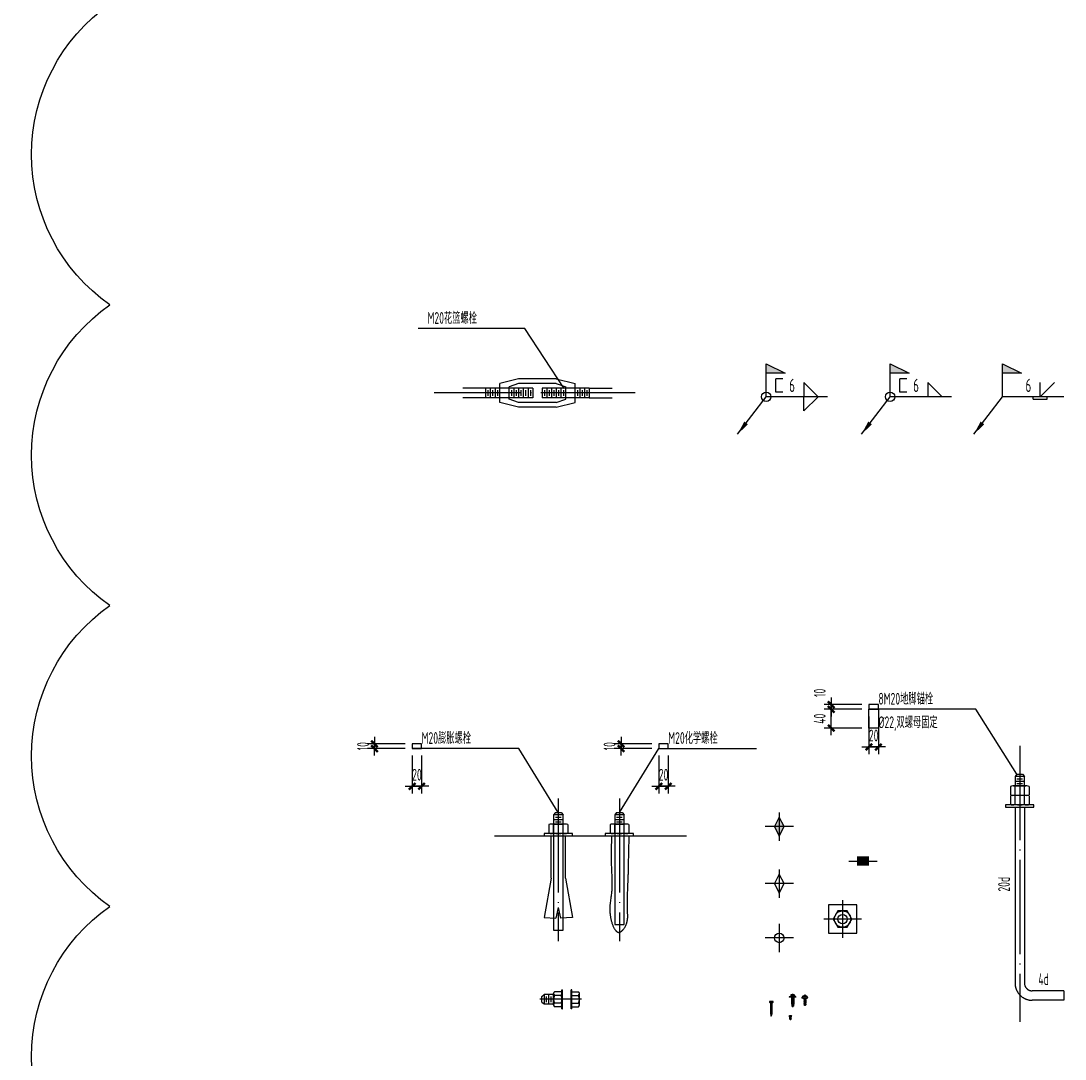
# Model space of a CAD drawing. Extents: x -469675 to 2400000, y -476501 to 2085364.
# Drawn here: x -66789 to -64573, y 26059 to 28262 of the extents above; entities that cross this region are included whole.
import ezdxf
from ezdxf.enums import TextEntityAlignment as Align

# ---------------------------------------------------------------- set-up
doc = ezdxf.new("R2010")
doc.units = 0
doc.header["$LTSCALE"] = 1000
doc.header["$MEASUREMENT"] = 0
for name, pattern in [('DASH', [0.35, 0.25, -0.1]), ('DOTE', [2.42, 2, -0.2, 0.02, -0.2]), ('HIDDEN', [0.375, 0.25, -0.125])]:
    doc.linetypes.add(name, pattern=pattern)
doc.layers.get('0').update_dxf_attribs({"linetype": 'CONTINUOUS', "lineweight": 20})
doc.layers.get('Defpoints').update_dxf_attribs({"linetype": 'CONTINUOUS'})
for name, color, linetype in [('C-DETAIL_STEEL_BOLT', 2, 'CONTINUOUS'), ('C-DETAIL_STEEL_BOLT_AXIS', 1, 'DOTE'), ('C-DETAIL_STEEL_PL', 4, 'CONTINUOUS'), ('C-DETAIL_STEEL_TEXT', 7, 'CONTINUOUS')]:
    doc.layers.add(name, color=color, linetype=linetype)
doc.layers.add('C-注释', color=30, linetype='CONTINUOUS', plot=False)
doc.styles.add('DIM_FONT', font='gbxwxt.shx', dxfattribs={"width": 0.7, "bigfont": 'gbhzfs.shx'})
doc.styles.add('GBSTYLE', font='gbxwxt.shx', dxfattribs={"width": 0.7, "bigfont": 'gbhzfs.shx'})
doc.dimstyles.new('LEADER10', dxfattribs={"dimscale": 0.1, "dimtxt": 280, "dimasz": 300, "dimexe": 150, "dimexo": 150, "dimgap": 120, "dimtad": 1, "dimdec": 0, "dimzin": 0, "dimdsep": 46, "dimtxsty": 'DIM_FONT', "dimcen": 0.09, "dimclrd": 3, "dimclre": 3, "dimclrt": 7, "dimazin": 0, "dimtfac": 1, "dimtdec": 0, "dimtix": 1, "dimtmove": 2, "dimatfit": 3, "dimfxl": 0, "dimtolj": 1, "dimtzin": 0, "dimarcsym": 0})
doc.dimstyles.new('XB DIMN10', dxfattribs={"dimscale": 0.1, "dimtxt": 250, "dimasz": 1, "dimexe": 150, "dimexo": 150, "dimgap": 120, "dimtad": 1, "dimdec": 0, "dimzin": 0, "dimdsep": 46, "dimtxsty": 'DIM_FONT', "dimblk": '_dimx', "dimcen": 0.09, "dimclrd": 3, "dimclre": 3, "dimclrt": 7, "dimazin": 0, "dimtfac": 1, "dimtdec": 0, "dimtix": 1, "dimtmove": 2, "dimatfit": 3, "dimldrblk": '_dimx', "dimfxl": 0, "dimtolj": 1, "dimtzin": 0, "dimarcsym": 0})

# ---------------------------------------------------------------- blocks, each defined once
blk = doc.blocks.new('hnls')
at = {"layer": 'C-DETAIL_STEEL_BOLT', "color": 7, "ltscale": 0.1}
for p, q in [((-40, 30), (-80, 20)), ((-40, 30), (40, 30)), ((40, 30), (80, 20)), ((-110, 10), (-10, 10)), ((-110, -10), (-110, 10)), ((-105, -6), (-105, 6)), ((-100, -10), (-100, 10)), ((-95, -6), (-95, 6)), ((-90, -10), (-90, 10)), ((-85, -6), (-85, 6)), ((-80, 20), (-80, -20)), ((-40, 20), (-60, 13)), ((-60, 13), (-60, -13)), ((-55, -6), (-55, 6)), ((-50, -10), (-50, 10)), ((-45, -6), (-45, 6)), ((-40, 20), (40, 20)), ((-40, -10), (-40, 10)), ((-35, -6), (-35, 6)), ((-30, -10), (-30, 10)), ((-25, -6), (-25, 6)), ((-20, -10), (-20, 10)), ((-15, -6), (-15, 6)), ((-10, -10), (-10, 10)), ((10, 10), (110, 10)), ((10, -10), (10, 10)), ((15, -6), (15, 6)), ((20, -10), (20, 10)), ((25, -6), (25, 6)), ((30, -10), (30, 10)), ((35, -6), (35, 6)), ((40, 20), (60, 13)), ((40, -10), (40, 10)), ((45, -6), (45, 6)), ((50, -10), (50, 10)), ((55, -6), (55, 6)), ((60, 13), (60, -13)), ((80, 20), (80, -20)), ((85, -6), (85, 6)), ((90, -10), (90, 10)), ((95, -6), (95, 6)), ((100, -10), (100, 10)), ((105, -6), (105, 6)), ((110, -10), (110, 10)), ((-110, -10), (-10, -10)), ((-40, -30), (-80, -20)), ((-40, -20), (-60, -13)), ((-40, -20), (40, -20)), ((10, -10), (110, -10)), ((40, -20), (60, -13)), ((40, -30), (80, -20)), ((-40, -30), (40, -30))]:
    blk.add_line(p, q, dxfattribs=at)
blk = doc.blocks.new('bolt_nut')
at = {"layer": 'C-DETAIL_STEEL_BOLT', "color": 7, "linetype": 'Continuous', "ltscale": 10}
for p, q in [((-1, 0.95), (-1, 0.05)), ((0.75, 1), (-0.75, 1)), ((0.75, 0), (-0.75, 0)), ((-0.5, 0.05), (-0.5, 0.95)), ((0.5, 0.05), (0.5, 0.95)), ((1, 0.95), (1, 0.05))]:
    blk.add_line(p, q, dxfattribs=at)
for centre, radius, start, end in [((-0.75, 0.35), 0.65, 67.3801, 112.6199), ((-0.75, 0.65), 0.65, 247.3801, 292.6199), ((0, -1.53), 2.53, 78.5788, 101.4212), ((0, 2.53), 2.53, 258.5788, 281.4212), ((0.75, 0.35), 0.65, 67.3801, 112.6199), ((0.75, 0.65), 0.65, 247.3801, 292.6199)]:
    blk.add_arc(centre, radius, start, end, dxfattribs=at)
blk = doc.blocks.new('bolt_out')
at = {"color": 7, "linetype": 'Continuous', "ltscale": 10}
for p, q in [((-0.3, 1.25), (-0.5, 1)), ((-0.3, 1.25), (0.3, 1.25)), ((0.3, 1.25), (0.5, 1))]:
    blk.add_line(p, q, dxfattribs=at)
at = {"color": 8, "linetype": 'Continuous', "ltscale": 10}
for p, q in [((-0.5, 0.5), (0.5, 0.5)), ((-0.3, 0.75), (0.3, 0.75)), ((-0.3, 0.25), (0.3, 0.25))]:
    blk.add_line(p, q, dxfattribs=at)
at = {"color": 7, "linetype": 'Continuous', "ltscale": 10}
blk.add_lwpolyline([(-0.5, 0), (0.5, 0), (0.5, 1), (-0.5, 1), (-0.5, 0)], dxfattribs=at)
blk = doc.blocks.new('ANC_bolt_under')
at = {"layer": 'C-DETAIL_STEEL_BOLT', "color": 8, "linetype": 'DASH', "ltscale": 0.1}
for p, q in [((-0.5, 0), (-0.5, -18.67)), ((0.5, 0), (0.5, -18.67)), ((4.67, -19.5), (1.33, -19.5)), ((4.67, -19.5), (4.67, -20.5)), ((4.67, -20.5), (1.33, -20.5))]:
    blk.add_line(p, q, dxfattribs=at)
for radius in [1.83, 0.833]:
    blk.add_arc((1.33, -18.67), radius, 180, 270, dxfattribs=at)
blk = doc.blocks.new('bolt_nut_top')
at = {"layer": 'C-DETAIL_STEEL_BOLT', "color": 1, "linetype": 'DOTE', "ltscale": 0.1}
for p, q in [((0, 40), (0, -40)), ((40, 0), (-40, 0))]:
    blk.add_line(p, q, dxfattribs=at)
at = {"layer": 'C-DETAIL_STEEL_BOLT', "color": 5, "ltscale": 0.1}
blk.add_lwpolyline([(10, 17.3), (-10, 17.3), (-20, 0), (-10, -17.3), (10, -17.3), (20, 0), (10, 17.3)], dxfattribs=at)
blk.add_circle((0, 0), 17.3, dxfattribs=at)
at = {"layer": 'C-DETAIL_STEEL_BOLT', "color": 2, "ltscale": 0.1}
blk.add_circle((0, 0), 10, dxfattribs=at)
blk = doc.blocks.new('bolt_stud_anchor')
at = {"layer": 'C-DETAIL_STEEL_BOLT', "color": 8, "linetype": 'HIDDEN', "ltscale": 10}
for p, q in [((-0.75, -4.5), (-0.75, 0)), ((0.75, -4.5), (0.75, 0)), ((-0.75, -4.5), (-1.49, -8.65)), ((0.75, -4.5), (1.49, -8.65)), ((0, -7.61), (-0.25, -8.74)), ((0, -7.61), (0.25, -8.74)), ((-1.49, -8.65), (-0.25, -8.74)), ((1.49, -8.65), (0.25, -8.74))]:
    blk.add_line(p, q, dxfattribs=at)
blk.add_lwpolyline([(-0.5, 2), (-0.5, -10), (0.5, -10), (0.5, 2)], dxfattribs=at)
blk = doc.blocks.new('bolt_chemical_anchor')
at = {"layer": 'C-DETAIL_STEEL_BOLT', "color": 8, "linetype": 'HIDDEN', "ltscale": 10}
blk.add_lwpolyline([(-0.5, 2), (-0.5, -9.4), (0.5, -9.4), (0.5, 2)], dxfattribs=at)
blk.add_spline([(-0.84, 0), (-0.87, -2.91), (-0.85, -6.11), (-0.98, -8.44), (0, -10.23), (0.74, -9.34), (0.86, -8.03), (0.93, -4.43), (0.98, -2.19), (1.04, 0)], degree=3, dxfattribs=at)
blk = doc.blocks.new('C.B')
at = {"layer": 'C-DETAIL_STEEL_BOLT', "color": 1, "linetype": 'DOTE', "ltscale": 0.1}
for p, q in [((0, 1.5), (0, -1.5)), ((1.5, 0), (-1.5, 0))]:
    blk.add_line(p, q, dxfattribs=at)
at = {"layer": 'C-DETAIL_STEEL_BOLT', "ltscale": 0.1}
blk.add_lwpolyline([(-0.5, 0), (0, -1), (0.5, 0), (0, 1), (-0.5, 0)], dxfattribs=at)
blk = doc.blocks.new('H.T.B')
at = {"layer": 'C-DETAIL_STEEL_BOLT', "color": 1, "linetype": 'DOTE', "ltscale": 0.1}
for p, q in [((0, 1.5), (0, -1.5)), ((1.5, 0), (-1.5, 0))]:
    blk.add_line(p, q, dxfattribs=at)
at = {"layer": 'C-DETAIL_STEEL_BOLT', "ltscale": 0.1}
blk.add_lwpolyline([(-0.5, 0), (0, -1), (0.5, 0), (0, 1), (-0.5, 0)], dxfattribs=at)
at = {"layer": 'C-DETAIL_STEEL_BOLT', "color": 9, "ltscale": 0.1}
blk.add_solid([(0, 1), (-0.5, 0), (0.5, 0), (0, -1)], dxfattribs=at)
blk = doc.blocks.new('ANC_BOLT')
at = {"layer": 'C-DETAIL_STEEL_BOLT', "color": 1, "linetype": 'DOTE', "ltscale": 0.1}
for p, q in [((0, 1.5), (0, -1.5)), ((1.5, 0), (-1.5, 0))]:
    blk.add_line(p, q, dxfattribs=at)
at = {"layer": 'C-DETAIL_STEEL_BOLT', "ltscale": 0.1}
blk.add_circle((0, 0), 0.5, dxfattribs=at)
blk = doc.blocks.new('bolt_nut1')
at = {"layer": 'C-DETAIL_STEEL_BOLT', "color": 7, "ltscale": 10}
for p, q in [((-20, 1.6), (-20, 0)), ((20, 1.6), (-20, 1.6)), ((20, 0), (-20, 0)), ((-16, 1.6), (-16, 15.8)), ((12, 17.6), (-12, 17.6)), ((-8, 1.6), (-8, 15.8)), ((8, 1.6), (8, 15.8)), ((16, 1.6), (16, 15.8)), ((20, 1.6), (20, 0))]:
    blk.add_line(p, q, dxfattribs=at)
for centre, radius, start, end in [((-12, 12.2), 5.39, 90, 137.925), ((-12, 12.2), 5.39, 42.075, 90), ((0, -1.3), 18.9, 64.9424, 115.0576), ((12, 12.2), 5.39, 90, 137.925), ((12, 12.2), 5.39, 42.075, 90)]:
    blk.add_arc(centre, radius, start, end, dxfattribs=at)
blk = doc.blocks.new('bolt_nut2')
at = {"layer": 'C-DETAIL_STEEL_BOLT', "color": 7, "ltscale": 10}
for p, q in [((-20, 1.6), (20, 1.6)), ((-20, 1.6), (-20, 0)), ((-20, 0), (20, 0)), ((-16, 1.6), (-16, 17.6)), ((-16, 1.6), (16, 1.6)), ((-12, 19.4), (12, 19.4)), ((-8, 3.4), (-8, 17.6)), ((8, 3.4), (8, 17.6)), ((16, 1.6), (16, 17.6)), ((20, 1.6), (20, 0))]:
    blk.add_line(p, q, dxfattribs=at)
for centre, radius, start, end in [((-12, 14), 5.39, 90, 137.925), ((-12, 7), 5.39, 222.075, 270), ((-12, 14), 5.39, 42.075, 90), ((-12, 7), 5.39, 270, 317.925), ((0, 0.5), 18.9, 64.9424, 115.0576), ((0, 20.5), 18.9, 244.9424, 295.0576), ((12, 14), 5.39, 90, 137.925), ((12, 7), 5.39, 222.075, 270), ((12, 14), 5.39, 42.075, 90), ((12, 7), 5.39, 270, 317.925)]:
    blk.add_arc(centre, radius, start, end, dxfattribs=at)
blk = doc.blocks.new('射钉')
at = {"layer": 'C-DETAIL_STEEL_BOLT', "color": 7, "ltscale": 0.1}
for points in [[(-4, 31), (-4, 30), (4, 30), (4, 31)], [(-4, 30), (-2, 28.4), (2, 28.4), (4, 30)]]:
    blk.add_lwpolyline(points, close=True, dxfattribs=at)
blk.add_lwpolyline([(-2, 28.4), (-2, 7, 0.079466), (0, 0, 0.079466), (2, 7), (2, 28.4)], format="xyb", close=True, dxfattribs=at)
blk = doc.blocks.new('M5-15')
at = {"layer": 'C-DETAIL_STEEL_BOLT', "color": 7, "ltscale": 0.1}
for p, q in [((-4.8, 0), (-4.8, 1.2)), ((-4.8, 0), (4.8, 0)), ((-2, 0), (-2.5, -0.4)), ((-0.9, 2.3), (-0.9, 3)), ((0.9, 2.3), (-0.9, 2.3)), ((0.9, 2.3), (0.9, 3)), ((4.8, 0), (4.8, 1.2)), ((0.6, 0), (-2.5, -0.4)), ((-1.6, -1), (-2.5, -0.4)), ((-1.6, -1), (-2.5, -1.8)), ((2.5, -1.1), (-2.5, -1.8)), ((-1.6, -2.5), (-2.5, -1.8)), ((-1.6, -2.5), (-2.5, -3.3)), ((2.5, -2.6), (-2.5, -3.3)), ((-1.6, -3.9), (-2.5, -3.3)), ((2.5, -4), (-2.5, -4.7)), ((-1.7, -4), (-2.5, -4.7)), ((-1.6, -5.3), (-2.5, -4.7)), ((-1.6, -5.3), (-2.5, -6.1)), ((2.5, -5.4), (-2.5, -6.1)), ((-1.6, -6.7), (-2.5, -6.1)), ((-1.6, -6.7), (-2.5, -7.5)), ((2.5, -6.8), (-2.5, -7.5)), ((-1.6, -8.1), (-2.5, -7.5)), ((-1.6, -8.1), (-2.5, -8.9)), ((2.5, -8.2), (-2.5, -8.9)), ((-1.6, -9.6), (-2.5, -8.9)), ((-1.6, -9.6), (-2.5, -10.4)), ((2.5, -9.7), (-2.5, -10.4)), ((-1.6, -11), (-2.5, -10.4)), ((-1.6, -11), (-2.5, -11.8)), ((2.5, -11.1), (-2.5, -11.8)), ((-1.6, -12.4), (-2.5, -11.8)), ((-1.6, -12.4), (-2.5, -13.2)), ((2.5, -12.5), (-2.5, -13.2)), ((-1.6, -13.8), (-2.5, -13.2)), ((-1.6, -13.8), (-1.9, -14.1)), ((-1.9, -14.1), (2.4, -14.1)), ((-1.6, -3.9), (-1.7, -4)), ((-0.7, -0.9), (-1.6, -1)), ((-0.7, -2.4), (-1.6, -2.5)), ((-0.7, -3.8), (-1.6, -3.9)), ((-0.7, -5.2), (-1.6, -5.3)), ((-0.7, -6.6), (-1.6, -6.7)), ((-0.7, -8), (-1.6, -8.1)), ((-0.7, -9.5), (-1.6, -9.6)), ((-0.7, -10.9), (-1.6, -11)), ((-0.7, -12.3), (-1.6, -12.4)), ((-0.7, -13.7), (-1.6, -13.8)), ((1.6, -0.5), (0.7, -0.6)), ((1.6, -1.9), (0.7, -2)), ((1.6, -3.4), (0.7, -3.5)), ((1.6, -4.8), (0.7, -4.9)), ((1.6, -6.2), (0.7, -6.3)), ((1.6, -7.6), (0.7, -7.7)), ((1.6, -9), (0.7, -9.1)), ((1.6, -10.5), (0.7, -10.6)), ((1.6, -11.9), (0.7, -12)), ((1.6, -13.3), (0.7, -13.4)), ((1.6, -0.5), (2.2, 0)), ((1.6, -0.5), (2.5, -1.1)), ((1.6, -1.9), (2.5, -1.1)), ((1.6, -1.9), (2.5, -2.6)), ((1.6, -3.4), (2.5, -2.6)), ((1.6, -3.4), (2.5, -4)), ((1.6, -4.8), (2.5, -4)), ((1.6, -4.8), (2.5, -5.4)), ((1.6, -6.2), (2.5, -5.4)), ((1.6, -6.2), (2.5, -6.8)), ((1.6, -7.6), (2.5, -6.8)), ((1.6, -7.6), (2.5, -8.2)), ((1.6, -9), (2.5, -8.2)), ((1.6, -9), (2.5, -9.7)), ((1.6, -10.5), (2.5, -9.7)), ((1.6, -10.5), (2.5, -11.1)), ((1.6, -11.9), (2.5, -11.1)), ((1.6, -11.9), (2.5, -12.5)), ((1.6, -13.3), (2.5, -12.5)), ((1.6, -13.3), (2.5, -13.9)), ((2.5, -13.9), (1.6, -14.1)), ((2.4, -14.1), (2.5, -13.9))]:
    blk.add_line(p, q, dxfattribs=at)
at = {"layer": 'C-DETAIL_STEEL_BOLT', "color": 1, "linetype": 'DOTE', "ltscale": 0.1}
blk.add_line((0, 7.9), (0, -16.8), dxfattribs=at)
at = {"layer": 'C-DETAIL_STEEL_BOLT', "color": 7, "ltscale": 0.1}
for centre, radius, start, end in [((-3.7, 1.2), 1, 114.4689, 180), ((0, -7), 10.1, 94.8614, 114.4689), ((0, -7), 10.1, 65.5311, 85.1386), ((3.8, 1.2), 1, 0, 65.5311)]:
    blk.add_arc(centre, radius, start, end, dxfattribs=at)
blk = doc.blocks.new('GD')
at = {"layer": 'C-DETAIL_STEEL_BOLT', "color": 7, "ltscale": 0.1}
for p, q in [((7, 1), (-7, 1)), ((-7, 1), (-7, 0)), ((7, 0), (-7, 0)), ((3, 5), (-3, 5)), ((-2.5, 0), (-2.5, -14.5)), ((-2, 0), (-2, -15)), ((2, 4.5), (2, 1)), ((4, 4.5), (4, 1)), ((7, 1), (7, 0)), ((-2, -15), (-2.5, -14.5)), ((2.5, -14.5), (-2.5, -14.5)), ((-2, -15), (-2, -18.8)), ((2, -15), (-2, -15)), ((0, -20), (-2, -18.8)), ((0, -20), (2, -15)), ((0, -20), (2, -18.8)), ((2, 0), (2, -15)), ((2, -15), (2.5, -14.5)), ((2, -15), (2, -18.8)), ((2.5, 0), (2.5, -14.5))]:
    blk.add_line(p, q, dxfattribs=at)
at = {"layer": 'C-DETAIL_STEEL_BOLT', "color": 1, "linetype": 'DOTE', "ltscale": 0.1}
blk.add_line((0, 7.5), (0, -21.1), dxfattribs=at)
at = {"layer": 'C-DETAIL_STEEL_BOLT', "color": 7, "ltscale": 0.1}
blk.add_lwpolyline([(-2, 1), (-2, 4.5, 0.5), (-4, 4.5), (-4, 1)], format="xyb", dxfattribs=at)
for centre, radius, start, end in [((0, 0.8), 4.25, 61.9275, 118.0725), ((3, 3.8), 1.25, 36.8699, 143.1301), ((-0.5, -19.5), 1.67, 73.2954, 155.1439)]:
    blk.add_arc(centre, radius, start, end, dxfattribs=at)
blk = doc.blocks.new('H.T.B_side')
at = {"layer": 'C-DETAIL_STEEL_BOLT', "color": 1, "linetype": 'DOTE', "ltscale": 0.1}
blk.add_line((-30, 0), (30, 0), dxfattribs=at)
at = {"layer": 'C-DETAIL_STEEL_BOLT', "ltscale": 0.1}
blk.add_solid([(-12.75, 10), (12.75, 10), (-12.75, -10), (12.75, -10)], dxfattribs=at)
blk = doc.blocks.new('v')
at = {"layer": 'C-DETAIL_STEEL_TEXT', "color": 3, "ltscale": 100}
for p, q in [((300, 0), (0, 300)), ((0, 300), (0, 0))]:
    blk.add_line(p, q, dxfattribs=at)
blk = doc.blocks.new('welding_1')
at = {"layer": 'C-DETAIL_STEEL_TEXT', "color": 3}
blk.add_line((1300, 0), (0, 0), dxfattribs=at)
at = {"layer": 'C-DETAIL_STEEL_TEXT'}
blk.add_blockref('v', (800, 0), dxfattribs=at)
at = {"layer": 'C-DETAIL_STEEL_TEXT', "xscale": -1, "rotation": 180}
blk.add_blockref('v', (800, 0), dxfattribs=at)
at = {"layer": 'C-DETAIL_STEEL_TEXT', "color": 7, "style": 'GBSTYLE', "width": 0.7}
blk.add_attdef('焊脚尺寸', text='', height=280, dxfattribs=at).set_placement((600, 100), align=Align.CENTER)
blk = doc.blocks.new('welding_2')
at = {"layer": 'C-DETAIL_STEEL_TEXT', "color": 3}
blk.add_line((1300, 0), (0, 0), dxfattribs=at)
at = {"layer": 'C-DETAIL_STEEL_TEXT'}
blk.add_blockref('v', (800, 0), dxfattribs=at)
at = {"layer": 'C-DETAIL_STEEL_TEXT', "color": 7, "style": 'GBSTYLE', "width": 0.7}
blk.add_attdef('焊脚尺寸', text='', height=280, dxfattribs=at).set_placement((600, 100), align=Align.CENTER)
blk = doc.blocks.new('welding_3')
at = {"layer": 'C-DETAIL_STEEL_TEXT', "color": 3}
blk.add_line((1300, 0), (0, 0), dxfattribs=at)
at = {"layer": 'C-DETAIL_STEEL_TEXT', "color": 3, "ltscale": 100}
for p, q in [((650, -50), (650, 0)), ((950, -50), (950, 0)), ((650, -50), (950, -50))]:
    blk.add_line(p, q, dxfattribs=at)
at = {"layer": 'C-DETAIL_STEEL_TEXT', "xscale": -1, "rotation": 180}
blk.add_blockref('v', (800, 300), dxfattribs=at)
at = {"layer": 'C-DETAIL_STEEL_TEXT', "color": 7, "style": 'GBSTYLE', "width": 0.7}
blk.add_attdef('焊脚尺寸', text='', height=280, dxfattribs=at).set_placement((500, 100), align=Align.CENTER)
blk = doc.blocks.new('weld_flag')
at = {"layer": 'C-DETAIL_STEEL_TEXT', "color": 3, "ltscale": 100}
for p, q in [((0, 700), (400, 500)), ((0, 0), (0, 700)), ((400, 500), (0, 500))]:
    blk.add_line(p, q, dxfattribs=at)
blk.add_solid([(0, 700), (400, 500), (0, 500)], dxfattribs=at)
blk = doc.blocks.new('cao')
at = {"layer": 'C-DETAIL_STEEL_TEXT', "color": 7}
for p, q in [((0, 0), (0, 280)), ((149, 280), (0, 280)), ((150, 0), (0, 0))]:
    blk.add_line(p, q, dxfattribs=at)
blk = doc.blocks.new('_dimx')
blk.add_line((-150, 0), (150, 0))
at = {"const_width": 50}
blk.add_lwpolyline([(-70, -70), (70, 70)], dxfattribs=at)
blk = doc.blocks.new('*D445')
at = {"layer": 'C-注释', "color": 3, "lineweight": -2, "ltscale": 0.1, "transparency": 16777216}
for p, q in [((-65973.5, 26727.8), (-66053.5, 26727.8)), ((-66038.5, 26727.9), (-66038.5, 26728)), ((-66038.5, 26717.8), (-66038.5, 26727.8)), ((-65973.5, 26717.8), (-66053.5, 26717.8)), ((-66038.5, 26717.7), (-66038.5, 26717.6))]:
    blk.add_line(p, q, dxfattribs=at)
at = {"layer": 'Defpoints', "color": 0, "ltscale": 0.1, "transparency": 16777216}
for p in [(-66038.5, 26727.8), (-65958.5, 26727.8), (-65958.5, 26717.8)]:
    blk.add_point(p, dxfattribs=at)
at = {"layer": 'C-注释', "color": 3, "lineweight": -2, "ltscale": 0.1, "transparency": 16777216, "xscale": 0.1, "yscale": 0.1, "zscale": 0.1}
for p, rotation in [((-66038.5, 26727.8), 270), ((-66038.5, 26717.8), 90)]:
    blk.add_blockref('_dimx', p, dxfattribs=dict(at, rotation=rotation))
at = {"layer": 'C-注释', "color": 7, "ltscale": 0.1, "transparency": 16777216, "insert": (-66063, 26722.8), "char_height": 25, "attachment_point": 5, "rotation": 90, "style": 'DIM_FONT'}
blk.add_mtext('\\A1;10', dxfattribs=at)
blk = doc.blocks.new('*D446')
at = {"layer": 'C-注释', "color": 3, "lineweight": -2, "ltscale": 0.1, "transparency": 16777216}
for p, q in [((-65958.5, 26702.8), (-65958.5, 26622.8)), ((-65938.5, 26702.8), (-65938.5, 26622.8)), ((-65958.6, 26637.8), (-65958.7, 26637.8)), ((-65938.5, 26637.8), (-65958.5, 26637.8)), ((-65938.4, 26637.8), (-65938.3, 26637.8))]:
    blk.add_line(p, q, dxfattribs=at)
at = {"layer": 'Defpoints', "color": 0, "ltscale": 0.1, "transparency": 16777216}
for p in [(-65958.5, 26717.8), (-65938.5, 26717.8), (-65958.5, 26637.8)]:
    blk.add_point(p, dxfattribs=at)
at = {"layer": 'C-注释', "color": 3, "lineweight": -2, "ltscale": 0.1, "transparency": 16777216, "xscale": 0.1, "yscale": 0.1, "zscale": 0.1}
blk.add_blockref('_dimx', (-65958.5, 26637.8), dxfattribs=at)
at = {"layer": 'C-注释', "color": 3, "lineweight": -2, "ltscale": 0.1, "transparency": 16777216, "xscale": 0.1, "yscale": 0.1, "zscale": 0.1, "rotation": 180}
blk.add_blockref('_dimx', (-65938.5, 26637.8), dxfattribs=at)
at = {"layer": 'C-注释', "color": 7, "ltscale": 0.1, "transparency": 16777216, "insert": (-65948.5, 26662.3), "char_height": 25, "attachment_point": 5, "style": 'DIM_FONT'}
blk.add_mtext('\\A1;20', dxfattribs=at)
blk = doc.blocks.new('*D447')
at = {"layer": 'C-注释', "color": 3, "lineweight": -2, "ltscale": 0.1, "transparency": 16777216}
for p, q in [((-65435.2, 26702.8), (-65435.2, 26622.8)), ((-65415.2, 26702.8), (-65415.2, 26622.8)), ((-65435.3, 26637.8), (-65435.4, 26637.8)), ((-65415.2, 26637.8), (-65435.2, 26637.8)), ((-65415.1, 26637.8), (-65415, 26637.8))]:
    blk.add_line(p, q, dxfattribs=at)
at = {"layer": 'Defpoints', "color": 0, "ltscale": 0.1, "transparency": 16777216}
for p in [(-65435.2, 26717.8), (-65415.2, 26717.8), (-65435.2, 26637.8)]:
    blk.add_point(p, dxfattribs=at)
at = {"layer": 'C-注释', "color": 3, "lineweight": -2, "ltscale": 0.1, "transparency": 16777216, "xscale": 0.1, "yscale": 0.1, "zscale": 0.1}
blk.add_blockref('_dimx', (-65435.2, 26637.8), dxfattribs=at)
at = {"layer": 'C-注释', "color": 3, "lineweight": -2, "ltscale": 0.1, "transparency": 16777216, "xscale": 0.1, "yscale": 0.1, "zscale": 0.1, "rotation": 180}
blk.add_blockref('_dimx', (-65415.2, 26637.8), dxfattribs=at)
at = {"layer": 'C-注释', "color": 7, "ltscale": 0.1, "transparency": 16777216, "insert": (-65425.2, 26662.3), "char_height": 25, "attachment_point": 5, "style": 'DIM_FONT'}
blk.add_mtext('\\A1;20', dxfattribs=at)
blk = doc.blocks.new('*D448')
at = {"layer": 'C-注释', "color": 3, "lineweight": -2, "ltscale": 0.1, "transparency": 16777216}
for p, q in [((-65450.2, 26727.8), (-65530.2, 26727.8)), ((-65515.2, 26727.9), (-65515.2, 26728)), ((-65515.2, 26717.8), (-65515.2, 26727.8)), ((-65450.2, 26717.8), (-65530.2, 26717.8)), ((-65515.2, 26717.7), (-65515.2, 26717.6))]:
    blk.add_line(p, q, dxfattribs=at)
at = {"layer": 'Defpoints', "color": 0, "ltscale": 0.1, "transparency": 16777216}
for p in [(-65515.2, 26727.8), (-65435.2, 26727.8), (-65435.2, 26717.8)]:
    blk.add_point(p, dxfattribs=at)
at = {"layer": 'C-注释', "color": 3, "lineweight": -2, "ltscale": 0.1, "transparency": 16777216, "xscale": 0.1, "yscale": 0.1, "zscale": 0.1}
for p, rotation in [((-65515.2, 26727.8), 270), ((-65515.2, 26717.8), 90)]:
    blk.add_blockref('_dimx', p, dxfattribs=dict(at, rotation=rotation))
at = {"layer": 'C-注释', "color": 7, "ltscale": 0.1, "transparency": 16777216, "insert": (-65539.7, 26722.8), "char_height": 25, "attachment_point": 5, "rotation": 90, "style": 'DIM_FONT'}
blk.add_mtext('\\A1;10', dxfattribs=at)
blk = doc.blocks.new('*D449')
at = {"layer": 'C-注释', "color": 3, "lineweight": -2, "ltscale": 0.1, "transparency": 16777216}
for p, q in [((-64989.3, 26786.2), (-64989.3, 26706.2)), ((-64969.3, 26786.2), (-64969.3, 26706.2)), ((-64989.4, 26721.2), (-64989.5, 26721.2)), ((-64969.3, 26721.2), (-64989.3, 26721.2)), ((-64969.2, 26721.2), (-64969.1, 26721.2))]:
    blk.add_line(p, q, dxfattribs=at)
at = {"layer": 'Defpoints', "color": 0, "ltscale": 0.1, "transparency": 16777216}
for p in [(-64989.3, 26801.2), (-64969.3, 26801.2), (-64989.3, 26721.2)]:
    blk.add_point(p, dxfattribs=at)
at = {"layer": 'C-注释', "color": 3, "lineweight": -2, "ltscale": 0.1, "transparency": 16777216, "xscale": 0.1, "yscale": 0.1, "zscale": 0.1}
blk.add_blockref('_dimx', (-64989.3, 26721.2), dxfattribs=at)
at = {"layer": 'C-注释', "color": 3, "lineweight": -2, "ltscale": 0.1, "transparency": 16777216, "xscale": 0.1, "yscale": 0.1, "zscale": 0.1, "rotation": 180}
blk.add_blockref('_dimx', (-64969.3, 26721.2), dxfattribs=at)
at = {"layer": 'C-注释', "color": 7, "ltscale": 0.1, "transparency": 16777216, "insert": (-64979.3, 26745.7), "char_height": 25, "attachment_point": 5, "style": 'DIM_FONT'}
blk.add_mtext('\\A1;20', dxfattribs=at)
blk = doc.blocks.new('*D450')
at = {"layer": 'C-注释', "color": 3, "lineweight": -2, "ltscale": 0.1, "transparency": 16777216}
for p, q in [((-65004.3, 26811.2), (-65084.3, 26811.2)), ((-65004.3, 26801.2), (-65084.3, 26801.2)), ((-65069.3, 26811.3), (-65069.3, 26811.4)), ((-65069.3, 26801.2), (-65069.3, 26811.2)), ((-65069.3, 26801.1), (-65069.3, 26801))]:
    blk.add_line(p, q, dxfattribs=at)
at = {"layer": 'Defpoints', "color": 0, "ltscale": 0.1, "transparency": 16777216}
for p in [(-65069.3, 26811.2), (-64989.3, 26811.2), (-64989.3, 26801.2)]:
    blk.add_point(p, dxfattribs=at)
at = {"layer": 'C-注释', "color": 3, "lineweight": -2, "ltscale": 0.1, "transparency": 16777216, "xscale": 0.1, "yscale": 0.1, "zscale": 0.1}
for p, rotation in [((-65069.3, 26811.2), 270), ((-65069.3, 26801.2), 90)]:
    blk.add_blockref('_dimx', p, dxfattribs=dict(at, rotation=rotation))
at = {"layer": 'C-注释', "color": 7, "ltscale": 0.1, "transparency": 16777216, "insert": (-65093.8, 26836.1), "char_height": 25, "attachment_point": 5, "rotation": 90, "style": 'DIM_FONT'}
blk.add_mtext('\\A1;10', dxfattribs=at)
blk = doc.blocks.new('*D451')
at = {"layer": 'C-注释', "color": 3, "lineweight": -2, "ltscale": 0.1, "transparency": 16777216}
for p, q in [((-65004.3, 26801.2), (-65084.3, 26801.2)), ((-65069.3, 26801.3), (-65069.3, 26801.4)), ((-65069.3, 26761.2), (-65069.3, 26801.2)), ((-65004.3, 26761.2), (-65084.3, 26761.2)), ((-65069.3, 26761.1), (-65069.3, 26761))]:
    blk.add_line(p, q, dxfattribs=at)
at = {"layer": 'Defpoints', "color": 0, "ltscale": 0.1, "transparency": 16777216}
for p in [(-65069.3, 26801.2), (-64989.3, 26801.2), (-64989.3, 26761.2)]:
    blk.add_point(p, dxfattribs=at)
at = {"layer": 'C-注释', "color": 3, "lineweight": -2, "ltscale": 0.1, "transparency": 16777216, "xscale": 0.1, "yscale": 0.1, "zscale": 0.1}
for p, rotation in [((-65069.3, 26801.2), 270), ((-65069.3, 26761.2), 90)]:
    blk.add_blockref('_dimx', p, dxfattribs=dict(at, rotation=rotation))
at = {"layer": 'C-注释', "color": 7, "ltscale": 0.1, "transparency": 16777216, "insert": (-65093.8, 26781.2), "char_height": 25, "attachment_point": 5, "rotation": 90, "style": 'DIM_FONT'}
blk.add_mtext('\\A1;40', dxfattribs=at)

msp = doc.modelspace()

# ---------------------------------------------------------------- hatches: boundary and pattern name
at = {"layer": 'C-DETAIL_STEEL_BOLT', "ltscale": 0.1}
h = msp.add_hatch(dxfattribs=at)
h.set_pattern_fill('ANSI37', scale=10, angle=180, style=0)
h.set_pattern_definition([(225, (21867.6465, 39812.3823), (0.883883476, -0.883883476), []), (315, (21867.6465, 39812.3823), (0.883883476, 0.883883476), [])])
h.paths.add_polyline_path([(-65131.6243, 26188.2479), (-65131.0026, 26188.2479), (-65131.0026, 26188.9579, -0.244011843), (-65129.6444, 26190.8216, -0.090119166), (-65126.1746, 26191.7618), (-65126.1746, 26191.0773), (-65125.3226, 26191.0773), (-65125.3226, 26193.6888, 0.370707916)])
h.paths.add_polyline_path([(-65125.3226, 26191.0773), (-65124.4706, 26191.0773), (-65124.4706, 26191.7618, -0.090119166), (-65121.0008, 26190.8216, -0.244011843), (-65119.6426, 26188.9579), (-65119.6426, 26188.2479), (-65118.9926, 26188.2479, 0.371970084), (-65125.3226, 26193.6888)])

# ---------------------------------------------------------------- linework, layer by layer
at = {"layer": 'C-DETAIL_STEEL_BOLT', "color": 7, "ltscale": 0.1}
for p, q in [((-65802.7863, 27482.5914), (-65851.1375, 27482.5914)), ((-65582.7863, 27482.5914), (-65534.4352, 27482.5914)), ((-65802.7863, 27462.5914), (-65851.1375, 27462.5914)), ((-65582.7863, 27462.5914), (-65534.4352, 27462.5914)), ((-65159.013, 26149.8236), (-65157.513, 26151.3236)), ((-65159.013, 26149.8236), (-65152.8992, 26149.8236)), ((-65157.513, 26151.3236), (-65154.3992, 26151.3236)), ((-65157.513, 26145.0236), (-65157.513, 26149.8236)), ((-65154.3992, 26151.3236), (-65152.8992, 26149.8236)), ((-65154.3992, 26145.0236), (-65154.3992, 26149.8236)), ((-65157.513, 26143.5128), (-65154.3992, 26143.5128))]:
    msp.add_line(p, q, dxfattribs=at)
at = {"layer": 'C-DETAIL_STEEL_BOLT', "color": 1, "linetype": 'DOTE', "ltscale": 0.1}
for p, q in [((-65485.4523, 27472.5914), (-65911.6258, 27472.5914)), ((-65648.4992, 26612.0675), (-65648.4992, 26309.0475)), ((-65518.7059, 26612.0675), (-65518.7059, 26309.0475))]:
    msp.add_line(p, q, dxfattribs=at)
at = {"layer": 'C-DETAIL_STEEL_BOLT', "color": 7, "ltscale": 0.1}
for centre, radius, start, end in [((-65125.3085, 26187.3026), 6.3862, 8.5123254, 171.4876746), ((-65157.0907, 26144.2682), 0.8655, 119.2114365, 240.7885635), ((-65155.9561, 26143.5128), 1, 180, 0), ((-65154.8216, 26144.2682), 0.8655, 299.2114365, 60.7885635)]:
    msp.add_arc(centre, radius, start, end, dxfattribs=at)
at = {"layer": 'C-DETAIL_STEEL_BOLT_AXIS', "ltscale": 0.1}
for p, q in [((-64669.2491, 26723.5206), (-64669.2491, 26138.1182)), ((-65599.2053, 26185.6865), (-65687.8418, 26185.6865))]:
    msp.add_line(p, q, dxfattribs=at)
at = {"layer": 'C-DETAIL_STEEL_PL', "ltscale": 0.1}
msp.add_line((-65783.9909, 26532.4675), (-65376.669, 26532.4675), dxfattribs=at)
at = {"layer": 'C-DETAIL_STEEL_PL', "color": 5, "ltscale": 0.1}
for points in [[(-64699.2491, 26598.5206), (-64699.2491, 26593.5206), (-64639.2491, 26593.5206), (-64639.2491, 26598.5206)], [(-65075.3397, 26325.9756), (-65015.3397, 26325.9756), (-65015.3397, 26385.9756), (-65075.3397, 26385.9756)]]:
    msp.add_lwpolyline(points, close=True, dxfattribs=at)
at = {"layer": 'C-DETAIL_STEEL_PL', "ltscale": 0.1}
for points in [[(-65678.4992, 26537.4675), (-65678.4992, 26532.4675), (-65618.4992, 26532.4675), (-65618.4992, 26537.4675)], [(-65548.7059, 26537.4675), (-65548.7059, 26532.4675), (-65488.7059, 26532.4675), (-65488.7059, 26537.4675)]]:
    msp.add_lwpolyline(points, close=True, dxfattribs=at)
at = {"layer": 'C-DETAIL_STEEL_TEXT', "ltscale": 0.1, "flags": 128}
msp.add_lwpolyline([(-65635.9722, 27482.2669), (-65719.5103, 27609.3479), (-65946.0054, 27609.3479)], dxfattribs=at)
at = {"layer": 'C-DETAIL_STEEL_TEXT', "color": 3, "ltscale": 0.1, "flags": 128}
for points in [[(-64675.2491, 26663.5206), (-64762.7871, 26801.1844), (-64989.2822, 26801.1844)], [(-65648.4992, 26582.4675), (-65732.0372, 26717.8159), (-65958.5323, 26717.8159)], [(-65518.7059, 26582.4675), (-65435.1679, 26717.8159), (-65227.9244, 26717.8159)]]:
    msp.add_lwpolyline(points, dxfattribs=at)
at = {"layer": 'C-DETAIL_STEEL_TEXT', "ltscale": 0.1}
for centre in [(-65207.3976, 27464.7073), (-64944.2877, 27464.7073)]:
    msp.add_circle(centre, 10, dxfattribs=at)
at = {"layer": 'C-注释'}
msp.add_lwpolyline([(-66600, 25744.5206, -0.52056705), (-66600, 26382.9079, -0.52056705), (-66600, 27021.2952, -0.52056705), (-66600, 27659.6825, -0.52056705), (-66600, 28298.0698, -0.52056705), (-66600, 28936.4571, -0.52056705), (-66600, 29574.8444, -0.52056705), (-66600, 30300, -0.52056705), (-65961.6127, 30300, -0.52056705), (-65323.2254, 30300, -0.52056705), (-64684.8381, 30300, -0.52056705), (-64046.4508, 30300, -0.52056705), (-63408.0635, 30300, -0.52056705), (-62769.6762, 30300, -0.52056705), (-62400, 30031.2889, -0.52056705), (-62400, 29392.9016, -0.52056705), (-62400, 28754.5143, -0.52056705), (-62400, 28116.127, -0.52056705), (-62400, 27477.7397, -0.52056705), (-62400, 26839.3524, -0.52056705), (-62400, 26200.9651, -0.52056705), (-62400, 25562.5778, -0.52056705)], format="xyb", dxfattribs=at)
for points in [[(-64969.2822, 26811.1844), (-64989.2822, 26811.1844), (-64989.2822, 26801.1844), (-64969.2822, 26801.1844)], [(-64969.2822, 26761.1844), (-64989.2822, 26761.1844), (-64989.2822, 26801.1844), (-64969.2822, 26801.1844)], [(-65938.5323, 26727.8159), (-65958.5323, 26727.8159), (-65958.5323, 26717.8159), (-65938.5323, 26717.8159)], [(-65415.1679, 26727.8159), (-65435.1679, 26727.8159), (-65435.1679, 26717.8159), (-65415.1679, 26717.8159)]]:
    msp.add_lwpolyline(points, close=True, dxfattribs=at)

# ---------------------------------------------------------------- block references
at = {"layer": 'C-DETAIL_STEEL_BOLT'}
for name, p, rotation in [('hnls', (-65692.7863, 27472.5914), 180), ('bolt_nut2', (-65639.2497, 26185.6865), 90), ('bolt_nut1', (-65621.2497, 26185.6865), 270)]:
    msp.add_blockref(name, p, dxfattribs=dict(at, rotation=rotation))
at = {"layer": 'C-DETAIL_STEEL_BOLT', "ltscale": 10, "xscale": 20, "yscale": 20, "zscale": 20}
for name, p in [('bolt_out', (-64669.2491, 26638.5206)), ('bolt_nut', (-64669.2491, 26618.5206)), ('bolt_nut', (-64669.2491, 26598.5206)), ('ANC_bolt_under', (-64669.2491, 26593.5206)), ('bolt_out', (-65648.4992, 26557.4675)), ('bolt_out', (-65518.7059, 26557.4675)), ('bolt_nut', (-65648.4992, 26537.4675)), ('bolt_nut', (-65518.7059, 26537.4675))]:
    msp.add_blockref(name, p, dxfattribs=at)
at = {"layer": 'C-DETAIL_STEEL_BOLT', "xscale": 20, "yscale": 20, "zscale": 20}
for name, p in [('bolt_stud_anchor', (-65648.4992, 26532.4675)), ('bolt_chemical_anchor', (-65518.7059, 26532.4675)), ('C.B', (-65179.5342, 26431.2004)), ('ANC_BOLT', (-65179.5342, 26315.7734))]:
    msp.add_blockref(name, p, dxfattribs=at)
at = {"layer": 'C-DETAIL_STEEL_BOLT', "xscale": 20, "yscale": 20}
msp.add_blockref('H.T.B', (-65179.5342, 26552.0937), dxfattribs=at)
at = {"layer": 'C-DETAIL_STEEL_BOLT'}
for name, p in [('H.T.B_side', (-65001.7635, 26479.1038)), ('bolt_nut_top', (-65045.3397, 26355.9756)), ('GD', (-65151.2589, 26190.0674)), ('M5-15', (-65125.3085, 26188.2479)), ('射钉', (-65196.4733, 26149.6417))]:
    msp.add_blockref(name, p, dxfattribs=at)
at = {"layer": 'C-DETAIL_STEEL_BOLT', "ltscale": 10, "xscale": 20, "yscale": 20, "zscale": 20, "rotation": 90}
msp.add_blockref('bolt_out', (-65658.6275, 26185.6865), dxfattribs=at)
at = {"layer": 'C-DETAIL_STEEL_TEXT', "xscale": 0.09999999962747097, "yscale": 0.09999999962747097, "zscale": 0.09999999962747097}
for name, p in [('weld_flag', (-65207.3976, 27464.7073)), ('weld_flag', (-64944.2877, 27464.7073)), ('weld_flag', (-64705.9063, 27464.7073)), ('cao', (-65187.1976, 27474.7073)), ('cao', (-64924.0877, 27474.7073))]:
    msp.add_blockref(name, p, dxfattribs=at)
at = {"layer": 'C-DETAIL_STEEL_TEXT'}
ref = msp.add_blockref('welding_1', (-65207.3976, 27464.7073), dxfattribs=dict(at, xscale=0.09999999962747097, yscale=0.09999999962747097, zscale=0.09999999962747097))
ref.add_attrib('焊脚尺寸', '6', dxfattribs={"height": 28, "style": 'GBSTYLE', "width": 0.7}).set_placement((-65152.3976, 27474.7073), align=Align.CENTER)
ref = msp.add_blockref('welding_2', (-64944.2877, 27464.7073), dxfattribs=dict(at, xscale=0.09999999962747097, yscale=0.09999999962747097, zscale=0.09999999962747097))
ref.add_attrib('焊脚尺寸', '6', dxfattribs={"height": 28, "style": 'GBSTYLE', "width": 0.7}).set_placement((-64889.2877, 27474.7073), align=Align.CENTER)
ref = msp.add_blockref('welding_3', (-64705.9063, 27464.7073), dxfattribs=dict(at, xscale=0.09999999962747097, yscale=0.09999999962747097, zscale=0.09999999962747097))
ref.add_attrib('焊脚尺寸', '6', dxfattribs={"height": 28, "style": 'GBSTYLE', "width": 0.7}).set_placement((-64650.9063, 27474.7073), align=Align.CENTER)

# ---------------------------------------------------------------- texts
at = {"layer": 'C-DETAIL_STEEL_TEXT', "ltscale": 0.1, "style": 'GBSTYLE', "width": 0.7}
for s, rotation, p in [('M20花篮螺栓', 359.9999999, (-65926.0054, 27619.3479)), ('8M20地脚锚栓', 359.9999999, (-64969.2822, 26811.1844)), ('%%C22,双螺母固定', 0.0000001, (-64969.2822, 26761.1844)), ('M20膨胀螺栓', 359.9999999, (-65938.5323, 26727.8159)), ('M20化学螺栓', 0.0000001, (-65415.1679, 26727.8159)), ('20d', 89.9999999, (-64690.2266, 26414.1533)), ('4d', 359.9999999, (-64629.8052, 26215.9565))]:
    msp.add_text(s, height=25, rotation=rotation, dxfattribs=at).set_placement(p)

# ---------------------------------------------------------------- dimensions: what is measured, and where the dimension line sits
at = {"layer": 'C-注释', "ltscale": 0.1}
dim = msp.add_linear_dim(base=(-65069.2822, 26811.1844), p1=(-64989.2822, 26801.1844), p2=(-64989.2822, 26811.1844), angle=270, dimstyle='XB DIMN10', dxfattribs=at)
dim.commit()
dim.dimension.update_dxf_attribs({"geometry": '*D450', "text_midpoint": (-65093.7822, 26836.0851), "dimtype": 160})
for base, p1, p2, picture, middle in [((-65069.2822, 26801.1844), (-64989.2822, 26761.1844), (-64989.2822, 26801.1844), '*D451', (-65093.7822, 26781.1844)), ((-66038.5323, 26727.8159), (-65958.5323, 26717.8159), (-65958.5323, 26727.8159), '*D445', (-66063.0323, 26722.8159)), ((-65515.1679, 26727.8159), (-65435.1679, 26717.8159), (-65435.1679, 26727.8159), '*D448', (-65539.6679, 26722.8159))]:
    dim = msp.add_linear_dim(base=base, p1=p1, p2=p2, angle=270, dimstyle='XB DIMN10', dxfattribs=at)
    dim.commit()
    dim.dimension.update_dxf_attribs({"geometry": picture, "text_midpoint": middle})
for base, p1, p2, picture, middle in [((-64989.2822, 26721.1844), (-64969.2822, 26801.1844), (-64989.2822, 26801.1844), '*D449', (-64979.2822, 26745.6844)), ((-65958.5323, 26637.8159), (-65938.5323, 26717.8159), (-65958.5323, 26717.8159), '*D446', (-65948.5323, 26662.3159)), ((-65435.1679, 26637.8159), (-65415.1679, 26717.8159), (-65435.1679, 26717.8159), '*D447', (-65425.1679, 26662.3159))]:
    dim = msp.add_linear_dim(base=base, p1=p1, p2=p2, dimstyle='XB DIMN10', dxfattribs=at)
    dim.commit()
    dim.dimension.update_dxf_attribs({"geometry": picture, "text_midpoint": middle})

# ---------------------------------------------------------------- leaders
at = {"layer": 'C-DETAIL_STEEL_TEXT', "ltscale": 0.1}
for points in [[(-65268.0687, 27385.2151), (-65207.3976, 27464.7073)], [(-65004.9589, 27385.2151), (-64944.2877, 27464.7073)], [(-64766.5775, 27385.2151), (-64705.9063, 27464.7073)]]:
    msp.add_leader(points, dimstyle='LEADER10', dxfattribs=at)

doc.saveas('drawing.dxf')
